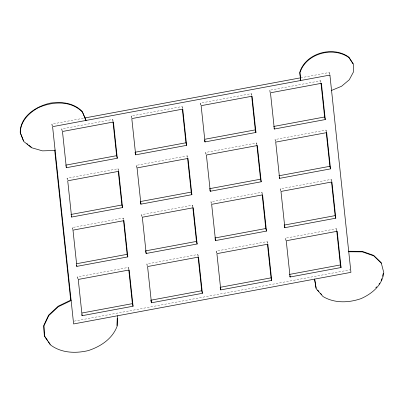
<?xml version="1.0" encoding="UTF-8"?>
<svg xmlns="http://www.w3.org/2000/svg" width="404" height="404" viewBox="0 0 404 404"><rect width="100%" height="100%" fill="white"/><g stroke="black" fill="none" stroke-linecap="round" stroke-linejoin="round"><path stroke-width="0.3" stroke-dasharray="2.02 1.52" d="M52.111 125.967L51.909 124.089L83.552 118.2M300.692 77.8L329.23 72.493L329.775 74.553M61.994 130.79L61.797 128.911L112.746 119.433L113.15 120.978M131.325 117.887L131.123 116.014L182.073 106.535L182.618 108.595M200.657 104.99L200.455 103.116L251.404 93.637L251.95 95.698M270.049 92.718L269.786 90.218L320.736 80.739L321.276 82.8M67.185 179.482L67.054 178.235L118.003 168.756L118.544 170.816M136.648 167.837L136.385 165.337L187.33 155.858L187.739 157.398M205.914 154.313L205.712 152.439L256.661 142.96L257.207 145.016M275.24 141.415L275.043 139.537L325.993 130.058L326.397 131.603M72.579 230.053L72.311 227.553L123.26 218.074L123.801 220.135M141.839 216.529L141.642 214.655L192.587 205.176L193.132 207.237M211.171 203.631L210.969 201.758L261.918 192.279L262.327 193.824M280.497 190.733L280.3 188.86L331.25 179.381L331.795 181.441M77.77 278.75L77.568 276.876L128.517 267.397L128.927 268.943M147.096 265.852L146.899 263.979L197.849 254.5L198.389 256.555M216.428 252.954L216.226 251.081L267.175 241.602L267.721 243.657M285.825 240.678L285.557 238.178L336.507 228.704L336.916 230.245M74.179 321.14L350.258 269.776M269.786 90.218L270.19 91.764M275.043 139.537L275.584 141.597M280.3 188.86L280.846 190.92M285.557 238.178L285.966 239.724M200.455 103.116L201 105.176M205.712 152.439L206.121 153.98M210.969 201.758L211.378 203.303M216.226 251.081L216.771 253.136M131.123 116.014L131.532 117.559M136.385 165.337L136.926 167.392M141.642 214.655L142.183 216.716M146.899 263.979L147.309 265.519M61.797 128.911L62.337 130.972M67.054 178.235L67.463 179.78M51.909 124.089L52.454 126.144M72.311 227.553L72.72 229.098M77.568 276.876L78.113 278.937M329.23 72.493L329.432 74.371M320.736 80.739L320.933 82.613M325.993 130.058L326.19 131.936M331.25 179.381L331.447 181.255M336.507 228.704L336.709 230.578M251.404 93.637L251.601 95.511M256.661 142.96L256.863 144.834M261.918 192.279L262.12 194.152M267.175 241.602L267.377 243.476M182.073 106.535L182.275 108.408M187.33 155.858L187.532 157.732M192.587 205.176L192.789 207.05M197.849 254.5L198.046 256.373M112.746 119.433L112.943 121.311M118.003 168.756L118.2 170.629M123.26 218.074L123.457 219.953M128.517 267.397L128.719 269.271"/><path stroke-width="0.61" d="M117.029 325.609L117.221 318.317M117.438 315.792L117.165 326.124C112.453 338.825 100.636 346.561 88.229 350.606C75.376 353.621 61.186 353.081 50.328 344.804L44.45 336.189L43.895 325.972L48.748 315.65L58.292 306.737L71.124 300.541L70.988 300.026L58.156 306.222L48.611 315.135L43.763 325.457L44.314 335.679L47.773 340.744M381.174 280.482L381.709 278.699M382.416 276.321L383.31 273.346M375.816 287.754L376.619 286.84M379.033 284.093L379.836 283.179M331.548 90.43L341.582 86.254L349.278 79.78L353.404 72.048L353.318 64.276L349.031 57.696C333.214 46.011 305.737 53.52 299.909 72.841L300.692 80.502L299.773 72.326C305.601 53.005 333.078 45.495 348.894 57.181L353.182 63.761M84.79 117.968L300.071 77.916M65.66 165.16L116.61 155.681L113.009 121.932M134.987 152.257L185.936 142.779L182.34 109.035M204.934 139.249L255.267 129.881L251.672 96.137M273.649 126.462L324.599 116.983L320.998 83.239M66.337 167.731L117.286 158.252L113.423 122.008L62.474 131.487L66.337 167.731L66.069 166.701M135.668 154.833L186.618 145.354L182.754 109.11L131.805 118.589L135.668 154.833L135.123 152.773M205 141.935L255.949 132.456L252.086 96.213L201.136 105.691L205 141.935L204.591 140.39M274.326 129.038L325.276 119.559L321.412 83.31L270.463 92.789L274.326 129.038L274.053 128.007M70.917 214.479L121.867 205L118.266 171.256M140.249 201.581L191.193 192.102L187.597 158.358M209.575 188.683L260.524 179.204L256.929 145.46M278.906 175.785L329.856 166.307L326.255 132.557M71.599 217.054L122.543 207.575L118.68 171.326L67.731 180.805L71.599 217.054L71.326 216.024M140.925 204.151L191.875 194.672L188.012 158.429L137.062 167.907L140.925 204.151L140.385 202.096M210.257 191.254L261.206 181.775L257.343 145.531L206.393 155.01L210.257 191.254L209.848 189.713M279.583 178.356L330.533 168.877L326.669 132.633L275.72 142.112L279.583 178.356L279.315 177.326M76.79 263.686L127.124 254.323L123.528 220.574M145.506 250.899L196.455 241.42L192.854 207.676M214.832 238.001L265.781 228.523L262.186 194.779M284.163 225.104L335.113 215.625L331.517 181.881M76.856 266.372L127.805 256.894L123.937 220.65L72.993 230.129L76.856 266.372L76.583 265.342M146.182 253.475L197.132 243.996L193.269 207.752L142.319 217.231L146.182 253.475L145.642 251.414M215.514 240.577L266.463 231.098L262.6 194.854L211.651 204.333L215.514 240.577L215.105 239.032M284.845 227.679L335.795 218.2L331.926 181.957L280.982 191.435L284.845 227.679L284.573 226.649M82.047 313.004L132.381 303.641L128.785 269.897M150.763 300.223L201.712 290.744L198.112 257M220.094 287.325L271.039 277.846L267.443 244.102M289.421 274.427L340.37 264.948L336.709 230.578M82.113 315.696L133.062 306.217L129.199 269.968L78.25 279.447L82.113 315.696L81.84 314.666M151.444 302.793L202.389 293.314L198.526 257.07L147.576 266.549L151.444 302.793L150.899 300.738M220.771 289.895L271.72 280.416L267.857 244.173L216.908 253.651L220.771 289.895L220.362 288.355M290.102 276.998L341.052 267.519L337.189 231.275L286.239 240.754L290.102 276.998L289.83 275.967M26.937 143.632L27.911 144.42M28.881 145.203L31.31 147.167M381.336 263.206L373.766 255.878L362.297 251.854L348.748 251.768L348.612 251.253L362.161 251.339L373.629 255.363L381.199 262.691L383.8 272.675C382.305 285.295 371.917 293.784 360.964 298.657C348.571 302.899 334.583 303.444 323.018 296.546L316.216 288.784L314.635 279.103M317.68 290.097L318.877 291.466M320.478 293.294L321.68 294.662M48.465 341.759L50.192 344.289M23.538 140.88L20.2 132.431C20.301 116.216 36.128 106.262 50.399 103.106C61.666 101.46 74.073 102.924 82.28 111.57L86.047 120.432L82.416 112.085C70.897 100.258 52.283 101.389 38.254 107.747C28.841 112.943 20.2 121.478 20.336 132.946L23.674 141.395L31.446 147.682L42.481 150.864L55.126 150.46L54.989 149.945M324.599 116.983L325.276 119.559M329.856 166.307L330.533 168.877M335.113 215.625L335.795 218.2M340.37 264.948L341.052 267.519M255.267 129.881L255.949 132.456M260.524 179.204L261.206 181.775M265.781 228.523L266.463 231.098M271.039 277.846L271.72 280.416M185.936 142.779L186.618 145.354M191.193 192.102L191.875 194.672M196.455 241.42L197.132 243.996M201.712 290.744L202.389 293.314M116.61 155.681L117.286 158.252M121.867 205L122.543 207.575M127.124 254.323L127.805 256.894M132.381 303.641L133.062 306.217M314.6 279.194L316.079 288.269M54.712 150.389L70.67 300.076M329.911 75.068L52.591 126.659L73.619 323.942L350.94 272.352L329.911 75.068"/></g></svg>
